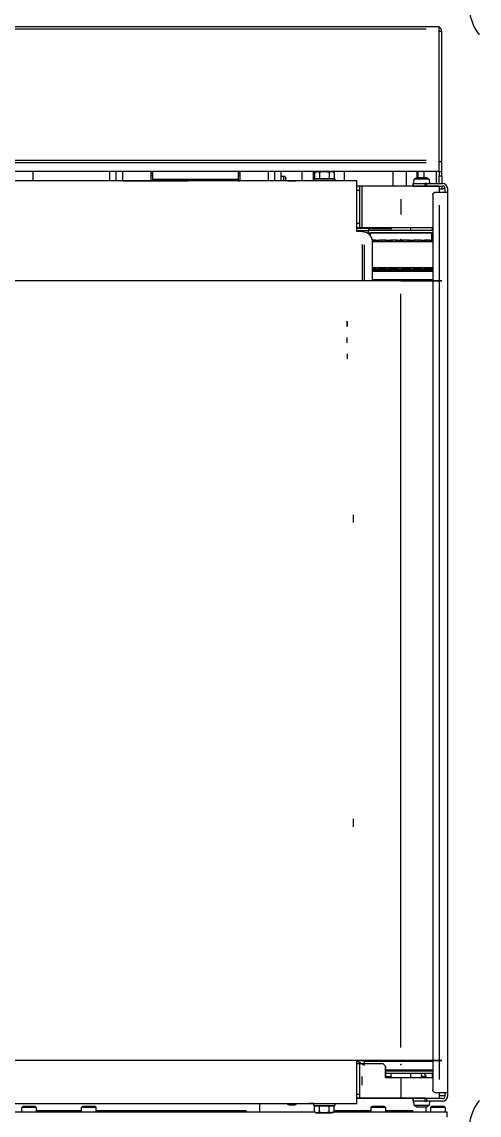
# Model space of a CAD drawing. Header units: millimetres. Extents: x -187347 to 135007, y -6415 to 292048.
# Drawn here: x -51887 to -51535, y 27100 to 27942 of the extents above; entities that cross this region are included whole.
import ezdxf

# ---------------------------------------------------------------- set-up
doc = ezdxf.new("R2010")
doc.units = ezdxf.units.MM
doc.header["$LTSCALE"] = 100
doc.layers.get('0').update_dxf_attribs({"lineweight": 18})
doc.layers.add('Layout CAT2', color=6, linetype='Continuous')

# ---------------------------------------------------------------- blocks, each defined once
blk = doc.blocks.new('vgdsvbgsbfgsd')
at = {"color": 0, "linetype": 'ByBlock', "lineweight": -2}
for p, q in [((4980.78, -47696.81, 0), (5786.78, -47696.81, 0)), ((4988.79, -47698.81, 0), (5778.76, -47698.81, 0)), ((5786.78, -47696.81, 0), (5788.78, -47696.81, 0)), ((5788.78, -47698.81, 0), (5788.78, -47696.81, 0)), ((5788.78, -47800, 0), (5788.78, -47698.81, 0)), ((5790.78, -47700.81, 0), (5788.78, -47700.81, 0)), ((5790.78, -47801, 0), (5790.78, -47700.81, 0)), ((5778.76, -47800, 0), (4988.79, -47800, 0)), ((4988.79, -47801.5, 0), (5778.76, -47801.5, 0)), ((5788.78, -47801.5, 0), (5788.78, -47800, 0)), ((5790.78, -47801, 0), (5788.78, -47801, 0)), ((5788.78, -47808.23, 0), (5788.78, -47801.5, 0)), ((5790.78, -47808.81, 0), (5790.78, -47801, 0)), ((4978.78, -47808.23, 0), (5788.78, -47808.23, 0)), ((5476.06, -47815.81, 0), (5476.06, -47808.23, 0)), ((5535.06, -47815.81, 0), (5535.06, -47808.23, 0)), ((5540.06, -47815.81, 0), (5540.06, -47808.23, 0)), ((5545.06, -47815.81, 0), (5545.06, -47808.23, 0)), ((5566.56, -47808.23, 0), (5566.56, -47815.73, 0)), ((5566.57, -47809.94, 0), (5568.06, -47809.94, 0)), ((5568.06, -47808.23, 0), (5568.06, -47814.31, 0)), ((5634.06, -47808.23, 0), (5634.06, -47814.31, 0)), ((5634.06, -47809.94, 0), (5635.56, -47809.94, 0)), ((5635.56, -47815.81, 0), (5635.56, -47808.23, 0)), ((5657.06, -47808.23, 0), (5657.06, -47815.81, 0)), ((5662.06, -47815.81, 0), (5662.06, -47808.23, 0)), ((5667.06, -47815.81, 0), (5667.06, -47808.23, 0)), ((5683.02, -47808.23, 0), (5683.02, -47815.81, 0)), ((5692.06, -47815.81, 0), (5692.06, -47808.23, 0)), ((5692.8, -47809.29, 0), (5693.81, -47808.71, 0)), ((5692.8, -47809.29, 0), (5692.8, -47813.81, 0)), ((5700.31, -47808.71, 0), (5694.68, -47808.71, 0)), ((5696.4, -47808.71, 0), (5696.4, -47808.23, 0)), ((5696.56, -47809.29, 0), (5696.56, -47813.81, 0)), ((5697.66, -47808.71, 0), (5697.66, -47808.23, 0)), ((5705.94, -47808.71, 0), (5700.31, -47808.71, 0)), ((5704.06, -47809.29, 0), (5704.06, -47813.81, 0)), ((5705.41, -47808.71, 0), (5705.41, -47808.23, 0)), ((5706.81, -47808.71, 0), (5705.94, -47808.71, 0)), ((5706.81, -47808.71, 0), (5707.81, -47809.29, 0)), ((5707.81, -47809.29, 0), (5707.81, -47813.81, 0)), ((5715.85, -47815.81, 0), (5715.85, -47808.23, 0)), ((5753.27, -47819.81, 0), (5753.27, -47808.23, 0)), ((5763.72, -47819.81, 0), (5763.72, -47808.23, 0)), ((5771.47, -47808.23, 0), (5771.47, -47813.36, 0)), ((5772.72, -47813.1, 0), (5772.72, -47808.23, 0)), ((5777.06, -47808.23, 0), (5777.06, -47813.1, 0)), ((5786.78, -47817.77, 0), (5786.78, -47808.23, 0)), ((5788.78, -47808.81, 0), (5788.78, -47808.23, 0)), ((5788.78, -47808.81, 0), (5788.78, -47811.81, 0)), ((5790.78, -47808.81, 0), (5788.78, -47808.81, 0)), ((5790.78, -47811.81, 0), (5790.78, -47808.81, 0)), ((5725.31, -47815.81, 0), (5054.31, -47815.81, 0)), ((5545.31, -47815.73, 0), (5582.32, -47815.73, 0)), ((5545.31, -47815.73, 0), (5545.31, -47815.81, 0)), ((5566.56, -47815.62, 0), (5568.06, -47815.62, 0)), ((5567.98, -47815.64, 0), (5566.56, -47815.63, 0)), ((5566.57, -47811.51, 0), (5568.06, -47811.51, 0)), ((5568.06, -47814.31, 0), (5568.06, -47815.73, 0)), ((5568.06, -47814.31, 0), (5634.06, -47814.31, 0)), ((5582.32, -47815.73, 0), (5595.31, -47815.73, 0)), ((5582.32, -47815.73, 0), (5582.32, -47815.81, 0)), ((5595.31, -47815.73, 0), (5595.31, -47815.81, 0)), ((5634.06, -47811.51, 0), (5635.56, -47811.51, 0)), ((5634.06, -47814.31, 0), (5634.06, -47815.81, 0)), ((5634.06, -47815.62, 0), (5635.56, -47815.62, 0)), ((5635.56, -47815.63, 0), (5634.19, -47815.64, 0)), ((5667.06, -47812.06, 0), (5668.96, -47812.06, 0)), ((5668.96, -47812.06, 0), (5668.96, -47815.81, 0)), ((5670.56, -47815.81, 0), (5670.56, -47813.66, 0)), ((5672.31, -47815.72, 0), (5672.92, -47815.36, 0)), ((5672.31, -47815.81, 0), (5672.31, -47815.72, 0)), ((5672.31, -47815.72, 0), (5675.73, -47815.72, 0)), ((5672.92, -47815.75, 0), (5672.91, -47815.72, 0)), ((5672.92, -47815.36, 0), (5675.64, -47815.36, 0)), ((5672.92, -47815.81, 0), (5672.92, -47815.75, 0)), ((5675.64, -47815.36, 0), (5677.7, -47815.36, 0)), ((5675.73, -47815.72, 0), (5678.31, -47815.72, 0)), ((5677.7, -47815.36, 0), (5678.31, -47815.72, 0)), ((5677.7, -47815.75, 0), (5677.71, -47815.72, 0)), ((5677.7, -47815.81, 0), (5677.7, -47815.75, 0)), ((5678.31, -47815.72, 0), (5678.31, -47815.81, 0)), ((5692.31, -47814.21, 0), (5708.31, -47814.21, 0)), ((5692.31, -47815.81, 0), (5692.31, -47814.21, 0)), ((5692.8, -47813.81, 0), (5694.68, -47813.81, 0)), ((5693.81, -47814.21, 0), (5693.81, -47813.81, 0)), ((5694.68, -47813.81, 0), (5696.56, -47813.81, 0)), ((5696.56, -47813.81, 0), (5700.31, -47813.81, 0)), ((5700.31, -47813.81, 0), (5704.06, -47813.81, 0)), ((5704.06, -47813.81, 0), (5705.94, -47813.81, 0)), ((5705.94, -47813.81, 0), (5707.81, -47813.81, 0)), ((5706.81, -47813.81, 0), (5706.81, -47814.21, 0)), ((5708.31, -47814.21, 0), (5708.31, -47815.81, 0)), ((5725.31, -47854.81, 0), (5725.31, -47815.81, 0)), ((5768.38, -47817.77, 0), (5768.96, -47817.77, 0)), ((5768.38, -47817.77, 0), (5768.38, -47819.77, 0)), ((5768.96, -47817.77, 0), (5777.79, -47817.77, 0)), ((5768.96, -47819.77, 0), (5768.96, -47817.77, 0)), ((5769.28, -47817.7, 0), (5769.56, -47814.46, 0)), ((5769.28, -47817.7, 0), (5775.28, -47817.7, 0)), ((5769.28, -47817.7, 0), (5772.58, -47817.7, 0)), ((5780.99, -47814.46, 0), (5769.56, -47814.46, 0)), ((5771.47, -47817.7, 0), (5771.47, -47817.77, 0)), ((5772.14, -47813.1, 0), (5775.28, -47813.1, 0)), ((5772.58, -47817.77, 0), (5772.58, -47817.7, 0)), ((5775.28, -47813.1, 0), (5778.41, -47813.1, 0)), ((5775.28, -47817.7, 0), (5781.28, -47817.7, 0)), ((5779.2, -47817.77, 0), (5777.79, -47817.77, 0)), ((5777.79, -47817.77, 0), (5777.79, -47819.77, 0)), ((5777.97, -47817.7, 0), (5777.97, -47817.77, 0)), ((5777.97, -47817.7, 0), (5777.97, -47817.77, 0)), ((5777.97, -47817.7, 0), (5781.28, -47817.7, 0)), ((5779.2, -47819.77, 0), (5779.2, -47817.77, 0)), ((5779.2, -47817.77, 0), (5791.38, -47817.77, 0)), ((5780.99, -47814.46, 0), (5781.28, -47817.7, 0)), ((5780.99, -47814.46, 0), (5781.28, -47817.7, 0)), ((5788.78, -47817.77, 0), (5788.78, -47811.81, 0)), ((5788.78, -47811.81, 0), (5790.78, -47811.81, 0)), ((5790.78, -47811.81, 0), (5790.78, -47817.77, 0)), ((5727.31, -47819.81, 0), (5725.31, -47819.81, 0)), ((5725.31, -47822.81, 0), (5727.31, -47822.81, 0)), ((5729.31, -47819.81, 0), (5727.31, -47819.81, 0)), ((5727.31, -47819.81, 0), (5727.31, -47851.51, 0)), ((5759.31, -47819.81, 0), (5729.31, -47819.81, 0)), ((5729.31, -47819.81, 0), (5729.31, -47851.51, 0)), ((5788.81, -47819.81, 0), (5759.31, -47819.81, 0)), ((5768.38, -47819.77, 0), (5768.96, -47819.77, 0)), ((5768.96, -47819.77, 0), (5777.79, -47819.77, 0)), ((5771.47, -47819.77, 0), (5771.47, -47819.81, 0)), ((5772.31, -47819.81, 0), (5772.33, -47819.77, 0)), ((5777.79, -47819.77, 0), (5779.2, -47819.77, 0)), ((5778.22, -47819.77, 0), (5778.24, -47819.81, 0)), ((5779.2, -47819.77, 0), (5791.38, -47819.77, 0)), ((5783.88, -47826.57, 0), (5783.88, -48515.27, 0)), ((5788.8, -47824.57, 0), (5785.42, -47824.57, 0)), ((5786.78, -47819.81, 0), (5786.78, -47819.77, 0)), ((5788.78, -47819.81, 0), (5788.78, -47819.77, 0)), ((5795.38, -47824.57, 0), (5788.8, -47824.57, 0)), ((5788.81, -47819.81, 0), (5788.81, -47824.57, 0)), ((5788.81, -47821.77, 0), (5791.38, -47821.77, 0)), ((5790.78, -47819.77, 0), (5790.78, -47821.77, 0)), ((5793.38, -47821.77, 0), (5791.38, -47821.77, 0)), ((5793.38, -47824.57, 0), (5793.38, -47821.77, 0)), ((5795.38, -47824.57, 0), (5795.38, -47821.77, 0)), ((5795.38, -48517.27, 0), (5795.38, -47824.57, 0)), ((5759.31, -47829.81, 0), (5759.31, -47841.51, 0)), ((5788.8, -47834.57, 0), (5788.8, -48507.27, 0)), ((5727.31, -47848.51, 0), (5725.31, -47848.51, 0)), ((5725.31, -47851.51, 0), (5727.31, -47851.51, 0)), ((5734.56, -47852.31, 0), (5725.31, -47852.31, 0)), ((5727.31, -47851.51, 0), (5729.31, -47851.51, 0)), ((5729.31, -47851.51, 0), (5759.31, -47851.51, 0)), ((5734.56, -47852.31, 0), (5734.56, -47851.51, 0)), ((5734.56, -47852.31, 0), (5751.81, -47852.31, 0)), ((5734.56, -47853.81, 0), (5734.56, -47852.31, 0)), ((5751.81, -47853.81, 0), (5751.81, -47851.51, 0)), ((5759.31, -47851.51, 0), (5783.88, -47851.51, 0)), ((5766.81, -47851.51, 0), (5766.81, -47853.81, 0)), ((5783.38, -47851.51, 0), (5783.38, -47853.81, 0)), ((5734.56, -47854.31, 0), (5725.31, -47854.31, 0)), ((5729.44, -47854.81, 0), (5725.31, -47854.81, 0)), ((5726.56, -47854.81, 0), (5726.56, -47854.31, 0)), ((5729.44, -47854.81, 0), (5730.25, -47854.81, 0)), ((5734.31, -47853.81, 0), (5745.88, -47853.81, 0)), ((5734.31, -47855.81, 0), (5734.31, -47853.81, 0)), ((5734.31, -47855.81, 0), (5745.88, -47855.81, 0)), ((5782.81, -47855.81, 0), (5735.81, -47855.81, 0)), ((5735.81, -47857.94, 0), (5735.81, -47855.81, 0)), ((5745.88, -47853.81, 0), (5783.88, -47853.81, 0)), ((5745.88, -47855.81, 0), (5783.88, -47855.81, 0)), ((5782.81, -47855.81, 0), (5782.81, -47861.31, 0)), ((5783.38, -47855.81, 0), (5783.38, -47861.31, 0)), ((5729.44, -47864.82, 0), (5729.44, -47892.81, 0)), ((5731.06, -47864.86, 0), (5731.06, -47892.81, 0)), ((5738.14, -47861.31, 0), (5737.11, -47861.31, 0)), ((5737.23, -47862.33, 0), (5783.75, -47862.33, 0)), ((5737.24, -47862.81, 0), (5737.24, -47892.81, 0)), ((5738.75, -47861.31, 0), (5738.14, -47861.31, 0)), ((5738.14, -47862.33, 0), (5738.14, -47861.31, 0)), ((5739.72, -47861.31, 0), (5738.75, -47861.31, 0)), ((5738.75, -47862.33, 0), (5738.75, -47861.31, 0)), ((5739.96, -47861.31, 0), (5739.72, -47861.31, 0)), ((5739.72, -47862.33, 0), (5739.72, -47861.31, 0)), ((5739.96, -47861.31, 0), (5741.93, -47861.31, 0)), ((5739.96, -47862.33, 0), (5739.96, -47861.31, 0)), ((5741.93, -47861.31, 0), (5742.87, -47861.31, 0)), ((5741.93, -47862.33, 0), (5741.93, -47861.31, 0)), ((5744.32, -47861.31, 0), (5742.87, -47861.31, 0)), ((5742.87, -47862.33, 0), (5742.87, -47861.31, 0)), ((5744.96, -47861.31, 0), (5744.32, -47861.31, 0)), ((5744.32, -47862.33, 0), (5744.32, -47861.31, 0)), ((5747.38, -47861.31, 0), (5744.96, -47861.31, 0)), ((5744.96, -47862.33, 0), (5744.96, -47861.31, 0)), ((5747.46, -47861.31, 0), (5747.38, -47861.31, 0)), ((5747.38, -47862.33, 0), (5747.38, -47861.31, 0)), ((5747.94, -47861.31, 0), (5747.46, -47861.31, 0)), ((5747.46, -47862.33, 0), (5747.46, -47861.31, 0)), ((5747.94, -47861.31, 0), (5750.38, -47861.31, 0)), ((5747.94, -47862.33, 0), (5747.94, -47861.31, 0)), ((5750.38, -47861.31, 0), (5751.28, -47861.31, 0)), ((5750.38, -47862.33, 0), (5750.38, -47861.31, 0)), ((5752.31, -47861.31, 0), (5751.28, -47861.31, 0)), ((5751.28, -47862.33, 0), (5751.28, -47861.31, 0)), ((5752.91, -47861.31, 0), (5752.31, -47861.31, 0)), ((5752.31, -47862.33, 0), (5752.31, -47861.31, 0)), ((5755.69, -47861.31, 0), (5752.91, -47861.31, 0)), ((5752.91, -47862.33, 0), (5752.91, -47861.31, 0)), ((5756.15, -47861.31, 0), (5755.69, -47861.31, 0)), ((5755.69, -47862.33, 0), (5755.69, -47861.31, 0)), ((5756.56, -47861.31, 0), (5756.15, -47861.31, 0)), ((5756.15, -47862.33, 0), (5756.15, -47861.31, 0)), ((5756.56, -47861.31, 0), (5757.28, -47861.31, 0)), ((5756.56, -47862.33, 0), (5756.56, -47861.31, 0)), ((5757.28, -47861.31, 0), (5759.9, -47861.31, 0)), ((5757.28, -47862.33, 0), (5757.28, -47861.31, 0)), ((5759.9, -47861.31, 0), (5760.65, -47861.31, 0)), ((5759.9, -47862.33, 0), (5759.9, -47861.31, 0)), ((5761.14, -47861.31, 0), (5760.65, -47861.31, 0)), ((5760.65, -47862.33, 0), (5760.65, -47861.31, 0)), ((5761.63, -47861.31, 0), (5761.14, -47861.31, 0)), ((5761.14, -47862.33, 0), (5761.14, -47861.31, 0)), ((5764.43, -47861.31, 0), (5761.63, -47861.31, 0)), ((5761.63, -47862.33, 0), (5761.63, -47861.31, 0)), ((5765.02, -47861.31, 0), (5764.43, -47861.31, 0)), ((5764.43, -47862.33, 0), (5764.43, -47861.31, 0)), ((5765.98, -47861.31, 0), (5765.02, -47861.31, 0)), ((5765.02, -47862.33, 0), (5765.02, -47861.31, 0)), ((5765.98, -47861.31, 0), (5766.87, -47861.31, 0)), ((5765.98, -47862.33, 0), (5765.98, -47861.31, 0)), ((5766.87, -47861.31, 0), (5769.35, -47861.31, 0)), ((5766.87, -47862.33, 0), (5766.87, -47861.31, 0)), ((5769.86, -47861.31, 0), (5769.35, -47861.31, 0)), ((5769.35, -47862.33, 0), (5769.35, -47861.31, 0)), ((5770.07, -47861.31, 0), (5769.86, -47861.31, 0)), ((5769.86, -47861.31, 0), (5769.86, -47862.33, 0)), ((5772.56, -47861.31, 0), (5770.07, -47861.31, 0)), ((5770.07, -47862.33, 0), (5770.07, -47861.31, 0)), ((5773.2, -47861.31, 0), (5772.56, -47861.31, 0)), ((5772.56, -47862.33, 0), (5772.56, -47861.31, 0)), ((5774.6, -47861.31, 0), (5773.2, -47861.31, 0)), ((5773.2, -47862.33, 0), (5773.2, -47861.31, 0)), ((5774.6, -47861.31, 0), (5775.54, -47861.31, 0)), ((5774.6, -47862.33, 0), (5774.6, -47861.31, 0)), ((5775.54, -47861.31, 0), (5777.6, -47861.31, 0)), ((5775.54, -47862.33, 0), (5775.54, -47861.31, 0)), ((5777.87, -47861.31, 0), (5777.6, -47861.31, 0)), ((5777.6, -47862.33, 0), (5777.6, -47861.31, 0)), ((5779.09, -47861.31, 0), (5777.87, -47861.31, 0)), ((5777.87, -47861.31, 0), (5777.87, -47862.33, 0)), ((5779.71, -47861.31, 0), (5779.09, -47861.31, 0)), ((5779.09, -47862.33, 0), (5779.09, -47861.31, 0)), ((5781.37, -47861.31, 0), (5779.71, -47861.31, 0)), ((5779.71, -47862.33, 0), (5779.71, -47861.31, 0)), ((5781.37, -47861.31, 0), (5782.26, -47861.31, 0)), ((5781.37, -47862.33, 0), (5781.37, -47861.31, 0)), ((5782.26, -47861.31, 0), (5783.63, -47861.31, 0)), ((5782.26, -47862.33, 0), (5782.26, -47861.31, 0)), ((5783.63, -47861.31, 0), (5783.73, -47861.31, 0)), ((5783.63, -47862.33, 0), (5783.63, -47861.31, 0)), ((5783.75, -47861.31, 0), (5783.73, -47861.31, 0)), ((5783.73, -47861.31, 0), (5783.73, -47862.33, 0)), ((5783.88, -47861.31, 0), (5783.75, -47861.31, 0)), ((5783.75, -47862.33, 0), (5783.75, -47861.31, 0)), ((5737.24, -47882.33, 0), (5783.75, -47882.33, 0)), ((5738.14, -47883.61, 0), (5737.24, -47883.61, 0)), ((5783.88, -47884.81, 0), (5737.24, -47884.81, 0)), ((5737.24, -47885.31, 0), (5783.89, -47885.31, 0)), ((5738.14, -47883.61, 0), (5738.14, -47882.33, 0)), ((5738.75, -47883.61, 0), (5738.14, -47883.61, 0)), ((5738.75, -47883.61, 0), (5738.75, -47882.33, 0)), ((5739.72, -47883.61, 0), (5738.75, -47883.61, 0)), ((5739.72, -47883.61, 0), (5739.72, -47882.33, 0)), ((5739.96, -47883.61, 0), (5739.72, -47883.61, 0)), ((5739.96, -47883.61, 0), (5739.96, -47882.33, 0)), ((5739.96, -47883.61, 0), (5741.93, -47883.61, 0)), ((5741.93, -47883.61, 0), (5741.93, -47882.33, 0)), ((5742.87, -47883.61, 0), (5741.93, -47883.61, 0)), ((5742.87, -47883.61, 0), (5742.87, -47882.33, 0)), ((5744.32, -47883.61, 0), (5742.87, -47883.61, 0)), ((5744.32, -47883.61, 0), (5744.32, -47882.33, 0)), ((5744.96, -47883.61, 0), (5744.32, -47883.61, 0)), ((5744.96, -47883.61, 0), (5744.96, -47882.33, 0)), ((5747.38, -47883.61, 0), (5744.96, -47883.61, 0)), ((5747.38, -47883.61, 0), (5747.38, -47882.33, 0)), ((5747.46, -47883.61, 0), (5747.38, -47883.61, 0)), ((5747.46, -47883.61, 0), (5747.46, -47882.33, 0)), ((5747.46, -47883.61, 0), (5747.94, -47883.61, 0)), ((5747.94, -47883.61, 0), (5747.94, -47882.33, 0)), ((5747.94, -47883.61, 0), (5750.38, -47883.61, 0)), ((5750.38, -47883.61, 0), (5750.38, -47882.33, 0)), ((5751.28, -47883.61, 0), (5750.38, -47883.61, 0)), ((5751.28, -47883.61, 0), (5751.28, -47882.33, 0)), ((5752.31, -47883.61, 0), (5751.28, -47883.61, 0)), ((5752.31, -47883.61, 0), (5752.31, -47882.33, 0)), ((5752.91, -47883.61, 0), (5752.31, -47883.61, 0)), ((5752.91, -47883.61, 0), (5752.91, -47882.33, 0)), ((5755.69, -47883.61, 0), (5752.91, -47883.61, 0)), ((5755.69, -47883.61, 0), (5755.69, -47882.33, 0)), ((5756.15, -47883.61, 0), (5755.69, -47883.61, 0)), ((5756.15, -47883.61, 0), (5756.15, -47882.33, 0)), ((5756.56, -47883.61, 0), (5756.15, -47883.61, 0)), ((5756.56, -47883.61, 0), (5756.56, -47882.33, 0)), ((5757.28, -47883.61, 0), (5756.56, -47883.61, 0)), ((5757.28, -47883.61, 0), (5757.28, -47882.33, 0)), ((5757.28, -47883.61, 0), (5759.9, -47883.61, 0)), ((5759.9, -47883.61, 0), (5759.9, -47882.33, 0)), ((5760.65, -47883.61, 0), (5759.9, -47883.61, 0)), ((5760.65, -47883.61, 0), (5760.65, -47882.33, 0)), ((5761.14, -47883.61, 0), (5760.65, -47883.61, 0)), ((5761.14, -47883.61, 0), (5761.14, -47882.33, 0)), ((5761.63, -47883.61, 0), (5761.14, -47883.61, 0)), ((5761.63, -47883.61, 0), (5761.63, -47882.33, 0)), ((5764.43, -47883.61, 0), (5761.63, -47883.61, 0)), ((5764.43, -47883.61, 0), (5764.43, -47882.33, 0)), ((5765.02, -47883.61, 0), (5764.43, -47883.61, 0)), ((5765.02, -47883.61, 0), (5765.02, -47882.33, 0)), ((5765.98, -47883.61, 0), (5765.02, -47883.61, 0)), ((5765.98, -47883.61, 0), (5765.98, -47882.33, 0)), ((5766.87, -47883.61, 0), (5765.98, -47883.61, 0)), ((5766.87, -47883.61, 0), (5766.87, -47882.33, 0)), ((5766.87, -47883.61, 0), (5769.35, -47883.61, 0)), ((5769.35, -47883.61, 0), (5769.35, -47882.33, 0)), ((5769.86, -47883.61, 0), (5769.35, -47883.61, 0)), ((5769.86, -47882.33, 0), (5769.86, -47883.61, 0)), ((5770.07, -47883.61, 0), (5769.86, -47883.61, 0)), ((5770.07, -47883.61, 0), (5770.07, -47882.33, 0)), ((5772.56, -47883.61, 0), (5770.07, -47883.61, 0)), ((5772.56, -47883.61, 0), (5772.56, -47882.33, 0)), ((5773.2, -47883.61, 0), (5772.56, -47883.61, 0)), ((5773.2, -47883.61, 0), (5773.2, -47882.33, 0)), ((5774.6, -47883.61, 0), (5773.2, -47883.61, 0)), ((5774.6, -47883.61, 0), (5774.6, -47882.33, 0)), ((5775.54, -47883.61, 0), (5774.6, -47883.61, 0)), ((5775.54, -47883.61, 0), (5775.54, -47882.33, 0)), ((5775.54, -47883.61, 0), (5777.6, -47883.61, 0)), ((5777.6, -47883.61, 0), (5777.6, -47882.33, 0)), ((5777.87, -47883.61, 0), (5777.6, -47883.61, 0)), ((5777.87, -47882.33, 0), (5777.87, -47883.61, 0)), ((5779.09, -47883.61, 0), (5777.87, -47883.61, 0)), ((5779.09, -47883.61, 0), (5779.09, -47882.33, 0)), ((5779.71, -47883.61, 0), (5779.09, -47883.61, 0)), ((5779.71, -47883.61, 0), (5779.71, -47882.33, 0)), ((5781.37, -47883.61, 0), (5779.71, -47883.61, 0)), ((5781.37, -47883.61, 0), (5781.37, -47882.33, 0)), ((5782.26, -47883.61, 0), (5781.37, -47883.61, 0)), ((5782.26, -47883.61, 0), (5782.26, -47882.33, 0)), ((5782.26, -47883.61, 0), (5783.63, -47883.61, 0)), ((5782.81, -47883.61, 0), (5782.81, -47884.81, 0)), ((5783.38, -47883.61, 0), (5783.38, -47884.81, 0)), ((5783.63, -47883.61, 0), (5783.63, -47882.33, 0)), ((5783.63, -47883.61, 0), (5783.73, -47883.61, 0)), ((5783.73, -47882.33, 0), (5783.73, -47883.61, 0)), ((5783.75, -47883.61, 0), (5783.73, -47883.61, 0)), ((5783.75, -47883.61, 0), (5783.75, -47882.33, 0)), ((5783.88, -47883.61, 0), (5783.75, -47883.61, 0)), ((5759.31, -47892.81, 0), (5008.31, -47892.81, 0)), ((5783.89, -47892.01, 0), (5737.24, -47892.01, 0)), ((5759.31, -48482.8, 0), (5759.31, -47902.81, 0)), ((5717.81, -47923.81, 0), (5717.81, -47927.81, 0)), ((5717.81, -47927.81, 0), (5717.81, -47923.81, 0)), ((5717.81, -47940.31, 0), (5717.81, -47936.31, 0)), ((5717.81, -47948.81, 0), (5717.81, -47952.81, 0)), ((5717.81, -47948.81, 0), (5717.81, -47952.81, 0)), ((5722.81, -48078.81, 0), (5722.81, -48072.81, 0)), ((5722.81, -48312.81, 0), (5722.81, -48306.81, 0)), ((5759.31, -48492.81, 0), (5008.31, -48492.81, 0)), ((5725.3, -48492.81, 0), (5730.5, -48492.81, 0)), ((5725.3, -48492.81, 0), (5759.31, -48492.81, 0)), ((5730.5, -48492.81, 0), (5725.3, -48492.81, 0)), ((5725.31, -48525.81, 0), (5725.31, -48492.81, 0)), ((5725.31, -48493.11, 0), (5725.31, -48492.81, 0)), ((5725.31, -48495.11, 0), (5725.31, -48493.11, 0)), ((5725.31, -48495.11, 0), (5727.31, -48495.11, 0)), ((5727.31, -48495.11, 0), (5727.31, -48521.81, 0)), ((5729.31, -48495.11, 0), (5745.31, -48495.11, 0)), ((5731.31, -48493.6, 0), (5730.51, -48492.81, 0)), ((5783.88, -48492.81, 0), (5730.51, -48492.81, 0)), ((5731.31, -48495.11, 0), (5731.31, -48493.6, 0)), ((5783.88, -48493.6, 0), (5731.31, -48493.6, 0)), ((5745.31, -48495.11, 0), (5747.31, -48497.11, 0)), ((5747.31, -48497.11, 0), (5747.31, -48497.11, 0)), ((5747.31, -48505.81, 0), (5747.31, -48497.11, 0)), ((5747.31, -48497.11, 0), (5747.31, -48505.81, 0)), ((5783.89, -48500.31, 0), (5747.31, -48500.31, 0)), ((5729.31, -48505.11, 0), (5729.31, -48511.81, 0)), ((5747.31, -48500.81, 0), (5783.88, -48500.81, 0)), ((5752.1, -48500.81, 0), (5747.31, -48500.81, 0)), ((5752.1, -48502.81, 0), (5747.31, -48502.81, 0)), ((5751.81, -48505.31, 0), (5747.31, -48505.31, 0)), ((5747.31, -48505.81, 0), (5759.31, -48505.81, 0)), ((5751.81, -48505.81, 0), (5751.81, -48502.81, 0)), ((5783.88, -48500.81, 0), (5752.1, -48500.81, 0)), ((5783.88, -48502.81, 0), (5752.1, -48502.81, 0)), ((5759.31, -48505.81, 0), (5759.31, -48521.81, 0)), ((5766.81, -48502.81, 0), (5766.81, -48505.81, 0)), ((5774.81, -48502.81, 0), (5774.81, -48505.31, 0)), ((5778.81, -48505.31, 0), (5774.81, -48505.31, 0)), ((5778.81, -48505.81, 0), (5778.81, -48505.31, 0)), ((5783.38, -48502.81, 0), (5783.38, -48505.81, 0)), ((5785.42, -48517.27, 0), (5788.8, -48517.27, 0)), ((5788.8, -48517.27, 0), (5795.38, -48517.27, 0)), ((5788.81, -48517.27, 0), (5788.81, -48521.81, 0)), ((5793.38, -48520.07, 0), (5793.38, -48517.27, 0)), ((5795.38, -48520.07, 0), (5795.38, -48517.27, 0)), ((5727.31, -48518.81, 0), (5725.31, -48518.81, 0)), ((5725.31, -48521.81, 0), (5727.31, -48521.81, 0)), ((5727.31, -48521.81, 0), (5725.31, -48521.81, 0)), ((5727.31, -48521.81, 0), (5727.31, -48521.81, 0)), ((5733.81, -48521.81, 0), (5727.31, -48521.81, 0)), ((5727.31, -48521.81, 0), (5727.31, -48521.81, 0)), ((5729.31, -48521.81, 0), (5759.31, -48521.81, 0)), ((5759.31, -48521.81, 0), (5733.81, -48521.81, 0)), ((5764.69, -48521.81, 0), (5752.81, -48521.81, 0)), ((5765.81, -48521.81, 0), (5764.69, -48521.81, 0)), ((5768.96, -48522.07, 0), (5768.38, -48522.07, 0)), ((5768.38, -48522.07, 0), (5768.38, -48524.07, 0)), ((5768.38, -48524.07, 0), (5768.96, -48524.07, 0)), ((5777.79, -48522.07, 0), (5768.96, -48522.07, 0)), ((5768.96, -48524.07, 0), (5768.96, -48522.07, 0)), ((5777.79, -48524.07, 0), (5768.96, -48524.07, 0)), ((5769.56, -48527.24, 0), (5769.28, -48524.07, 0)), ((5769.56, -48527.24, 0), (5769.28, -48524.07, 0)), ((5772.41, -48522.07, 0), (5772.28, -48521.84, 0)), ((5775.28, -48521.84, 0), (5772.28, -48521.84, 0)), ((5772.28, -48521.84, 0), (5772.28, -48521.84, 0)), ((5778.28, -48521.84, 0), (5775.28, -48521.84, 0)), ((5779.2, -48522.07, 0), (5777.79, -48522.07, 0)), ((5777.79, -48522.07, 0), (5777.79, -48524.07, 0)), ((5777.79, -48524.07, 0), (5779.2, -48524.07, 0)), ((5778.28, -48521.84, 0), (5778.14, -48522.07, 0)), ((5778.81, -48522.07, 0), (5778.81, -48521.81, 0)), ((5779.2, -48524.07, 0), (5779.2, -48522.07, 0)), ((5791.38, -48522.07, 0), (5779.2, -48522.07, 0)), ((5791.38, -48524.07, 0), (5779.2, -48524.07, 0)), ((5781.27, -48524.07, 0), (5780.99, -48527.24, 0)), ((5791.38, -48520.07, 0), (5788.81, -48520.07, 0)), ((5793.38, -48520.07, 0), (5791.38, -48520.07, 0)), ((5054.31, -48525.81, 0), (5725.31, -48525.81, 0)), ((5190.32, -48532.31, 0), (5692.8, -48532.31, 0)), ((5467.28, -48528.91, 0), (5467.96, -48528.23, 0)), ((5472.81, -48528.91, 0), (5467.28, -48528.91, 0)), ((5467.28, -48532.31, 0), (5467.28, -48528.91, 0)), ((5472.81, -48528.23, 0), (5467.96, -48528.23, 0)), ((5477.65, -48528.23, 0), (5472.81, -48528.23, 0)), ((5478.33, -48528.91, 0), (5472.81, -48528.91, 0)), ((5477.65, -48528.23, 0), (5478.33, -48528.91, 0)), ((5478.33, -48528.91, 0), (5478.33, -48532.31, 0)), ((5478.33, -48531.31, 0), (5513.28, -48531.31, 0)), ((5513.28, -48528.91, 0), (5513.96, -48528.23, 0)), ((5513.28, -48532.31, 0), (5513.28, -48528.91, 0)), ((5518.81, -48528.91, 0), (5513.28, -48528.91, 0)), ((5518.81, -48528.23, 0), (5513.96, -48528.23, 0)), ((5523.65, -48528.23, 0), (5518.81, -48528.23, 0)), ((5524.33, -48528.91, 0), (5518.81, -48528.91, 0)), ((5523.65, -48528.23, 0), (5524.33, -48528.91, 0)), ((5524.33, -48528.91, 0), (5524.33, -48532.31, 0)), ((5524.33, -48531.31, 0), (5640.31, -48531.31, 0)), ((5650.31, -48525.81, 0), (5650.31, -48531.31, 0)), ((5650.31, -48531.31, 0), (5650.31, -48532.31, 0)), ((5656.31, -48525.8, 0), (5656.31, -48525.84, 0)), ((5656.31, -48525.84, 0), (5662.31, -48525.84, 0)), ((5662.31, -48525.84, 0), (5672.31, -48525.84, 0)), ((5672.31, -48526.53, 0), (5672.31, -48525.81, 0)), ((5672.92, -48526.88, 0), (5672.31, -48526.53, 0)), ((5672.31, -48526.53, 0), (5678.31, -48526.53, 0)), ((5672.92, -48526.5, 0), (5672.91, -48526.53, 0)), ((5672.92, -48525.81, 0), (5672.92, -48526.5, 0)), ((5672.92, -48526.88, 0), (5677.7, -48526.88, 0)), ((5677.7, -48525.81, 0), (5677.7, -48526.5, 0)), ((5677.7, -48526.5, 0), (5677.71, -48526.53, 0)), ((5678.31, -48526.53, 0), (5677.7, -48526.88, 0)), ((5678.31, -48525.81, 0), (5678.31, -48526.53, 0)), ((5678.31, -48525.84, 0), (5688.31, -48525.84, 0)), ((5692.31, -48525.84, 0), (5688.31, -48525.84, 0)), ((5692.31, -48527.41, 0), (5692.31, -48525.81, 0)), ((5692.31, -48527.41, 0), (5708.31, -48527.41, 0)), ((5692.8, -48532.33, 0), (5692.8, -48527.81, 0)), ((5694.68, -48527.81, 0), (5692.8, -48527.81, 0)), ((5693.81, -48532.91, 0), (5692.8, -48532.33, 0)), ((5693.81, -48527.81, 0), (5693.81, -48527.41, 0)), ((5693.81, -48532.91, 0), (5694.68, -48532.91, 0)), ((5696.56, -48527.81, 0), (5694.68, -48527.81, 0)), ((5694.68, -48532.91, 0), (5700.31, -48532.91, 0)), ((5696.56, -48532.33, 0), (5696.56, -48527.81, 0)), ((5700.31, -48527.81, 0), (5696.56, -48527.81, 0)), ((5704.06, -48527.81, 0), (5700.31, -48527.81, 0)), ((5700.31, -48532.91, 0), (5705.94, -48532.91, 0)), ((5705.94, -48527.81, 0), (5704.06, -48527.81, 0)), ((5704.06, -48532.33, 0), (5704.06, -48527.81, 0)), ((5707.81, -48527.81, 0), (5705.94, -48527.81, 0)), ((5706.81, -48527.41, 0), (5706.81, -48527.81, 0)), ((5707.81, -48532.33, 0), (5706.81, -48532.91, 0)), ((5707.81, -48532.33, 0), (5707.81, -48527.81, 0)), ((5707.81, -48532.31, 0), (5794.81, -48532.31, 0)), ((5707.82, -48531.31, 0), (5736.28, -48531.31, 0)), ((5708.31, -48525.81, 0), (5708.31, -48527.41, 0)), ((5736.28, -48528.91, 0), (5736.96, -48528.23, 0)), ((5736.28, -48532.31, 0), (5736.28, -48528.91, 0)), ((5741.81, -48528.91, 0), (5736.28, -48528.91, 0)), ((5741.81, -48528.23, 0), (5736.96, -48528.23, 0)), ((5746.65, -48528.23, 0), (5741.81, -48528.23, 0)), ((5747.33, -48528.91, 0), (5741.81, -48528.91, 0)), ((5746.65, -48528.23, 0), (5747.33, -48528.91, 0)), ((5747.33, -48528.91, 0), (5747.33, -48532.31, 0)), ((5747.33, -48531.31, 0), (5768.81, -48531.31, 0)), ((5769.56, -48527.24, 0), (5780.99, -48527.24, 0)), ((5775.28, -48528.6, 0), (5772.14, -48528.6, 0)), ((5778.41, -48528.6, 0), (5775.28, -48528.6, 0)), ((5778.81, -48531.31, 0), (5778.81, -48528.45, 0)), ((5778.81, -48532.31, 0), (5778.81, -48531.31, 0)), ((5782.28, -48528.91, 0), (5782.96, -48528.23, 0)), ((5782.28, -48532.31, 0), (5782.28, -48528.91, 0)), ((5787.81, -48528.91, 0), (5782.28, -48528.91, 0)), ((5787.81, -48528.23, 0), (5782.96, -48528.23, 0)), ((5792.65, -48528.23, 0), (5787.81, -48528.23, 0)), ((5793.33, -48528.91, 0), (5787.81, -48528.91, 0)), ((5792.65, -48528.23, 0), (5793.33, -48528.91, 0)), ((5793.33, -48528.91, 0), (5793.33, -48532.31, 0)), ((5794.81, -48532.31, 0), (5794.81, -48536.31, 0))]:
    blk.add_line(p, q, dxfattribs=at)
for centre, radius, start, end in [((5786.78, -47700.81, 0), 4, 0, 59.99899), ((5775.28, -47822.18, 0), 9.6, 109.03122, 126.54834), ((5775.28, -47822.18, 0), 9.6, 53.45166, 70.96878), ((5791.38, -47821.77, 0), 4, 0, 90), ((5791.38, -47821.77, 0), 2, 0, 90), ((5747.81, -48459.81, 0), 40, 235.59188, 245.63813), ((5774.81, -48506.31, 0), 2, 30.00101, 90), ((5774.81, -48506.31, 0), 4, 14.47872, 61.04386), ((5791.38, -48520.07, 0), 2, 270, 0), ((5791.38, -48520.07, 0), 4, 270, 0), ((5775.28, -48519.53, 0), 9.6, 233.45166, 250.96878), ((5775.28, -48519.53, 0), 9.6, 289.03122, 306.54834)]:
    blk.add_arc(centre, radius, start, end, dxfattribs=at)
at = {"color": 0, "linetype": 'ByBlock', "lineweight": -2, "extrusion": (0, 0, -1)}
for centre, major_axis, ratio, start_param, end_param in [((5785.42, -47826.57, 0), (0, 2), 0.766044, 4.712389, 6.283185), ((5730.31, -47862.81, 0), (0, -8), 0.866025, 3.250663, 4.712389), ((5759.31, -47892.81, 0), (31.5, 0), 0.000001, 4.712388, 6.959022), ((5729.31, -48495.11, 0), (-2, 0), 0.000001, 0, 1.570795), ((5759.31, -48492.81, 0), (31.5, 0), 0.000001, 4.712388, 6.959071), ((5759.31, -48492.81, 0), (-29.5, 0), 0.000001, 1.570795, 2.555439), ((5759.31, -48505.81, 0), (-29.5, 0), 0.000001, 1.570795, 2.555439), ((5785.42, -48515.27, 0), (0, 2), 0.766044, 3.141593, 4.712389), ((5729.31, -48521.81, 0), (-2, 0), 0.000001, 0, 1.570795), ((5759.31, -48521.81, 0), (7.5, 0), 0.000001, 2.619302, 6.283185), ((5759.31, -48521.81, 0), (-29.5, 0), 0.000001, 1.570795, 2.269115), ((5759.31, -48521.81, 0), (-29.5, 0), 0.000001, 4.257298, 4.712388), ((5759.31, -48521.81, 0), (7.5, 0), 0.000001, 0, 0.522288)]:
    blk.add_ellipse(centre, major_axis=major_axis, ratio=ratio, start_param=start_param, end_param=end_param, dxfattribs=at)
for centre in [(5749.31, -48521.81, 0), (5759.31, -48521.81, 0)]:
    blk.add_ellipse(centre, major_axis=(1.65, 0), ratio=0.000001, dxfattribs=at)
at = {"color": 0, "linetype": 'ByBlock', "lineweight": -2}
for points, knots in [([(5692.8, -47809.29, 0), (5693.11, -47809.11, 0), (5693.42, -47808.97, 0), (5693.89, -47808.81, 0), (5694.05, -47808.77, 0), (5694.36, -47808.72, 0), (5694.52, -47808.71, 0), (5694.68, -47808.71, 0)], [0, 0, 0, 0, 0.5, 0.5, 0.75, 0.75, 1, 1, 1, 1]), ([(5694.68, -47808.71, 0), (5694.52, -47808.71, 0), (5694.36, -47808.72, 0), (5694.05, -47808.77, 0), (5693.89, -47808.81, 0), (5693.58, -47808.91, 0), (5693.42, -47808.98, 0), (5693.11, -47809.12, 0), (5692.96, -47809.2, 0), (5692.8, -47809.29, 0)], [0, 0, 0, 0, 0.25, 0.25, 0.5, 0.5, 0.75, 0.75, 1, 1, 1, 1]), ([(5696.56, -47809.29, 0), (5696.4, -47809.2, 0), (5696.25, -47809.12, 0), (5695.94, -47808.98, 0), (5695.79, -47808.92, 0), (5695.55, -47808.84, 0), (5695.44, -47808.81, 0), (5695.3, -47808.77, 0), (5695.24, -47808.76, 0), (5695.2, -47808.75, 0), (5695.18, -47808.75, 0), (5695, -47808.72, 0), (5694.84, -47808.71, 0), (5694.68, -47808.71, 0)], [0, 0, 0, 0, 0.25, 0.25, 0.5, 0.5, 0.625, 0.6875, 0.71875, 0.71875, 0.75, 0.75, 1, 1, 1, 1]), ([(5700.31, -47808.71, 0), (5700.23, -47808.71, 0), (5700.15, -47808.71, 0), (5699.99, -47808.71, 0), (5699.91, -47808.71, 0), (5699.67, -47808.72, 0), (5699.51, -47808.73, 0), (5699.04, -47808.77, 0), (5698.72, -47808.81, 0), (5697.79, -47808.97, 0), (5697.17, -47809.11, 0), (5696.56, -47809.29, 0)], [0, 0, 0, 0, 0.0625, 0.0625, 0.125, 0.125, 0.25, 0.25, 0.5, 0.5, 1, 1, 1, 1]), ([(5704.06, -47809.29, 0), (5703.45, -47809.11, 0), (5702.83, -47808.97, 0), (5701.89, -47808.81, 0), (5701.58, -47808.77, 0), (5700.95, -47808.72, 0), (5700.63, -47808.71, 0), (5700.31, -47808.71, 0)], [0, 0, 0, 0, 0.5, 0.5, 0.75, 0.75, 1, 1, 1, 1]), ([(5705.94, -47808.71, 0), (5705.9, -47808.71, 0), (5705.86, -47808.71, 0), (5705.78, -47808.71, 0), (5705.74, -47808.71, 0), (5705.62, -47808.72, 0), (5705.54, -47808.73, 0), (5705.3, -47808.77, 0), (5705.15, -47808.81, 0), (5704.68, -47808.97, 0), (5704.37, -47809.11, 0), (5704.06, -47809.29, 0)], [0, 0, 0, 0, 0.0625, 0.0625, 0.125, 0.125, 0.25, 0.25, 0.5, 0.5, 1, 1, 1, 1]), ([(5707.81, -47809.29, 0), (5707.51, -47809.11, 0), (5707.2, -47808.97, 0), (5706.73, -47808.81, 0), (5706.57, -47808.77, 0), (5706.26, -47808.72, 0), (5706.1, -47808.71, 0), (5705.94, -47808.71, 0)], [0, 0, 0, 0, 0.5, 0.5, 0.75, 0.75, 1, 1, 1, 1]), ([(5668.96, -47812.06, 0), (5669.17, -47812.06, 0), (5669.47, -47812.12, 0), (5669.85, -47812.31, 0), (5670.1, -47812.52, 0), (5670.31, -47812.77, 0), (5670.5, -47813.15, 0), (5670.56, -47813.45, 0), (5670.56, -47813.66, 0)], [0, 0, 0, 0, 0.239456, 0.368359, 0.499997, 0.631636, 0.760539, 1, 1, 1, 1]), ([(5730.25, -47854.81, 0), (5730.39, -47854.81, 0), (5730.53, -47854.81, 0), (5730.8, -47854.83, 0), (5730.94, -47854.84, 0), (5731.06, -47854.86, 0)], [0, 0, 0, 0, 0.5, 0.5, 1, 1, 1, 1]), ([(5692.8, -48532.33, 0), (5693.11, -48532.5, 0), (5693.42, -48532.65, 0), (5693.89, -48532.8, 0), (5694.05, -48532.84, 0), (5694.36, -48532.89, 0), (5694.52, -48532.91, 0), (5694.68, -48532.91, 0)], [0, 0, 0, 0, 0.5, 0.5, 0.75, 0.75, 1, 1, 1, 1]), ([(5694.68, -48532.91, 0), (5694.72, -48532.91, 0), (5694.76, -48532.91, 0), (5694.84, -48532.9, 0), (5694.88, -48532.9, 0), (5695, -48532.89, 0), (5695.08, -48532.88, 0), (5695.32, -48532.84, 0), (5695.47, -48532.8, 0), (5695.94, -48532.65, 0), (5696.25, -48532.5, 0), (5696.56, -48532.33, 0)], [0, 0, 0, 0, 0.0625, 0.0625, 0.125, 0.125, 0.25, 0.25, 0.5, 0.5, 1, 1, 1, 1]), ([(5696.56, -48532.33, 0), (5697.17, -48532.5, 0), (5697.79, -48532.65, 0), (5698.73, -48532.8, 0), (5699.04, -48532.84, 0), (5699.67, -48532.89, 0), (5699.99, -48532.91, 0), (5700.31, -48532.91, 0)], [0, 0, 0, 0, 0.5, 0.5, 0.75, 0.75, 1, 1, 1, 1]), ([(5700.31, -48532.91, 0), (5700.39, -48532.91, 0), (5700.47, -48532.91, 0), (5700.63, -48532.9, 0), (5700.71, -48532.9, 0), (5700.95, -48532.89, 0), (5701.11, -48532.88, 0), (5701.58, -48532.84, 0), (5701.89, -48532.8, 0), (5702.83, -48532.65, 0), (5703.45, -48532.5, 0), (5704.06, -48532.33, 0)], [0, 0, 0, 0, 0.0625, 0.0625, 0.125, 0.125, 0.25, 0.25, 0.5, 0.5, 1, 1, 1, 1]), ([(5704.06, -48532.33, 0), (5704.21, -48532.41, 0), (5704.37, -48532.49, 0), (5704.67, -48532.64, 0), (5704.83, -48532.7, 0), (5705.06, -48532.78, 0), (5705.18, -48532.81, 0), (5705.32, -48532.84, 0), (5705.38, -48532.85, 0), (5705.42, -48532.86, 0), (5705.44, -48532.86, 0), (5705.62, -48532.89, 0), (5705.78, -48532.91, 0), (5705.94, -48532.91, 0)], [0, 0, 0, 0, 0.25, 0.25, 0.5, 0.5, 0.625, 0.6875, 0.71875, 0.71875, 0.75, 0.75, 1, 1, 1, 1]), ([(5707.81, -48532.33, 0), (5707.51, -48532.5, 0), (5707.2, -48532.65, 0), (5706.73, -48532.8, 0), (5706.57, -48532.84, 0), (5706.26, -48532.89, 0), (5706.1, -48532.91, 0), (5705.94, -48532.91, 0)], [0, 0, 0, 0, 0.5, 0.5, 0.75, 0.75, 1, 1, 1, 1]), ([(5705.94, -48532.91, 0), (5706.1, -48532.91, 0), (5706.26, -48532.89, 0), (5706.57, -48532.84, 0), (5706.73, -48532.8, 0), (5707.04, -48532.7, 0), (5707.2, -48532.64, 0), (5707.51, -48532.5, 0), (5707.66, -48532.42, 0), (5707.81, -48532.33, 0)], [0, 0, 0, 0, 0.25, 0.25, 0.5, 0.5, 0.75, 0.75, 1, 1, 1, 1])]:
    blk.add_open_spline(points, degree=3, knots=knots, dxfattribs=at)
for p in [(5759.31, -47860.81, 0), (5759.31, -48495.81, 0)]:
    blk.add_point(p, dxfattribs=at)
blk = doc.blocks.new('643h346h634')
at = {"color": 0}
for centre in [(17260.25, -833.4), (17260.25, -1701.4)]:
    blk.add_arc(centre, 40, 143.13375, 216.86625, dxfattribs=at)

msp = doc.modelspace()

# ---------------------------------------------------------------- block references
at = {"layer": 'Layout CAT2'}
for name, p in [('643h346h634', (-68763.03, 28789.25, -3.45)), ('vgdsvbgsbfgsd', (-57354.37, 75635.28, -3.45))]:
    msp.add_blockref(name, p, dxfattribs=at)

doc.saveas('drawing.dxf')
